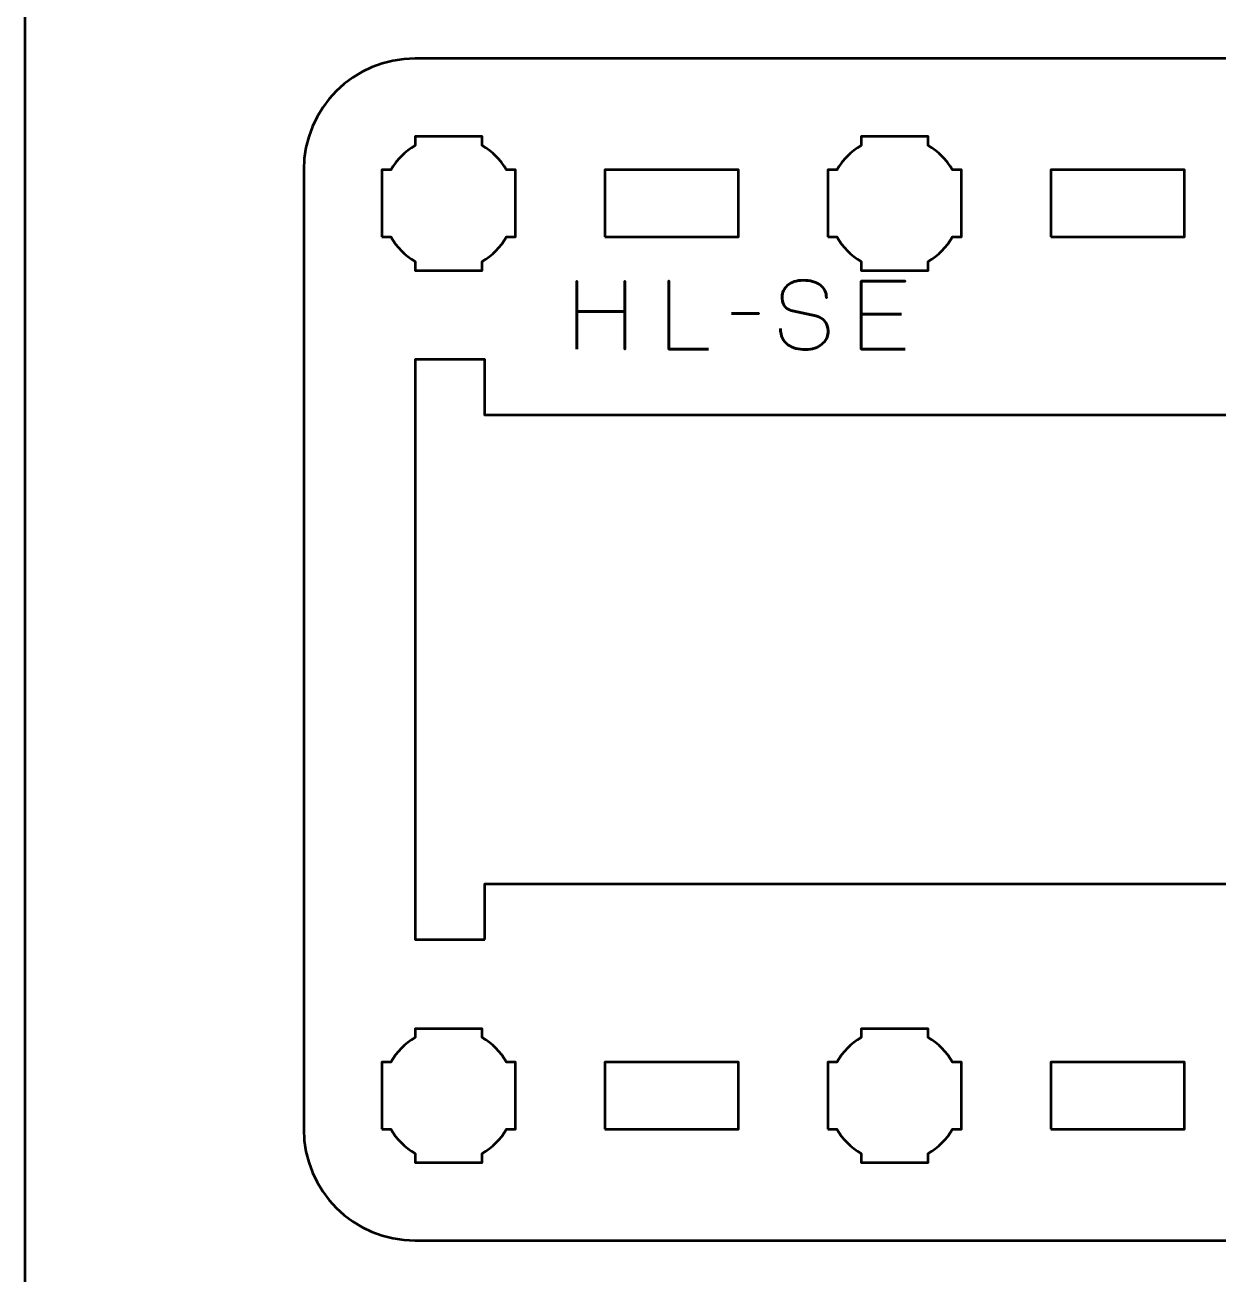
# Model space of a CAD drawing. Header units: centimetres. Extents: x -21 to 0, y -29.7 to 0.
# Drawn here: x -21 to -15.65, y -15.46 to -9.86 of the extents above; entities that cross this region are included whole.
import ezdxf

# ---------------------------------------------------------------- set-up
doc = ezdxf.new("R2010")
doc.units = ezdxf.units.CM
doc.header["$MEASUREMENT"] = 0
doc.layers.add('Layer 1', color=7, linetype='Continuous')

msp = doc.modelspace()

# ---------------------------------------------------------------- linework, layer by layer
at = {"layer": 'Layer 1', "color": 1, "lineweight": 53}
msp.add_open_spline([(-21.00003, -29.19995), (-21.00003, -29.19995), (-21.00003, -2.89992), (-21.00003, -2.89992), (-21.00003, -2.89992), (-21.00003, -2.81709), (-20.93286, -2.74992), (-20.85003, -2.74992), (-20.85003, -2.74992), (-20.7672, -2.74992), (-20.70003, -2.68275), (-20.70003, -2.59992), (-20.70003, -2.59992), (-20.70003, -2.51709), (-20.7672, -2.44992), (-20.85003, -2.44992), (-20.85003, -2.44992), (-20.93286, -2.44992), (-21.00003, -2.38275), (-21.00003, -2.29992), (-21.00003, -2.29992), (-21.00003, -2.21709), (-20.93286, -2.14992), (-20.85003, -2.14992), (-20.85003, -2.14992), (-20.7672, -2.14992), (-20.70003, -2.08275), (-20.70003, -1.99992), (-20.70003, -1.99992), (-20.70003, -1.91709), (-20.7672, -1.84992), (-20.85003, -1.84992), (-20.85003, -1.84992), (-20.93286, -1.84992), (-21.00003, -1.78275), (-21.00003, -1.69992), (-21.00003, -1.69992), (-21.00003, -1.61709), (-20.93286, -1.54992), (-20.85003, -1.54992), (-20.85003, -1.54992), (-20.7672, -1.54992), (-20.70003, -1.48275), (-20.70003, -1.39992), (-20.70003, -1.39992), (-20.70003, -1.31709), (-20.7672, -1.24992), (-20.85003, -1.24992), (-20.85003, -1.24992), (-20.93286, -1.24992), (-21.00003, -1.18275), (-21.00003, -1.09992), (-21.00003, -1.09992), (-21.00003, -1.09992), (-21.00003, -0.49992), (-21.00003, -0.49992), (-21.00003, -0.49992), (-21.00003, -0.22295), (-20.77694, 0.00004), (-20.49994, 0.00004), (-20.49994, 0.00004), (-20.49994, 0.00004), (-0.50008, 0.00004), (-0.50008, 0.00004), (-0.50008, 0.00004), (-0.22294, 0.00004), (0.00002, -0.22295), (0.00002, -0.49992), (0.00002, -0.49992), (0.00002, -0.49992), (0.00002, -29.19995), (0.00002, -29.19995), (0.00002, -29.19995), (0.00002, -29.47695), (-0.22294, -29.70004), (-0.50008, -29.70004), (-0.50008, -29.70004), (-0.50008, -29.70004), (-20.49994, -29.70004), (-20.49994, -29.70004), (-20.49994, -29.70004), (-20.77694, -29.70004), (-21.00003, -29.47695), (-21.00003, -29.19995)], degree=3, knots=[0, 0, 0, 0, 0.047619, 0.047619, 0.047619, 0.047619, 0.0952381, 0.0952381, 0.0952381, 0.0952381, 0.1428571, 0.1428571, 0.1428571, 0.1428571, 0.1904762, 0.1904762, 0.1904762, 0.1904762, 0.2380952, 0.2380952, 0.2380952, 0.2380952, 0.2857143, 0.2857143, 0.2857143, 0.2857143, 0.3333333, 0.3333333, 0.3333333, 0.3333333, 0.3809524, 0.3809524, 0.3809524, 0.3809524, 0.4285714, 0.4285714, 0.4285714, 0.4285714, 0.4761905, 0.4761905, 0.4761905, 0.4761905, 0.5238095, 0.5238095, 0.5238095, 0.5238095, 0.5714286, 0.5714286, 0.5714286, 0.5714286, 0.6190476, 0.6190476, 0.6190476, 0.6190476, 0.6666667, 0.6666667, 0.6666667, 0.6666667, 0.7142857, 0.7142857, 0.7142857, 0.7142857, 0.7619048, 0.7619048, 0.7619048, 0.7619048, 0.8095238, 0.8095238, 0.8095238, 0.8095238, 0.8571429, 0.8571429, 0.8571429, 0.8571429, 0.9047619, 0.9047619, 0.9047619, 0.9047619, 0.952381, 0.952381, 0.952381, 0.952381, 1, 1, 1, 1], dxfattribs=at)
at = {"layer": 'Layer 1', "color": 3, "lineweight": 53}
msp.add_open_spline([(-10.45004, -14.81233), (-10.45012, -15.08939), (-10.67319, -15.31227), (-10.95014, -15.31227), (-10.95014, -15.31227), (-13.71673, -15.31227), (-16.48335, -15.31227), (-19.24994, -15.31227), (-19.24994, -15.31227), (-19.52694, -15.31227), (-19.75004, -15.08918), (-19.75004, -14.81218), (-19.75004, -14.81218), (-19.75004, -14.81218), (-19.75004, -10.51232), (-19.75004, -10.51232), (-19.75004, -10.51232), (-19.75004, -10.23519), (-19.52694, -10.01223), (-19.24994, -10.01223), (-19.24994, -10.01223), (-16.48335, -10.01223), (-13.71673, -10.01223), (-10.95014, -10.01223), (-10.95014, -10.01223), (-10.67314, -10.01223), (-10.45004, -10.23532), (-10.45004, -10.51232), (-10.45004, -10.51232), (-10.45004, -10.51232), (-10.45004, -14.81233), (-10.45004, -14.81233)], degree=3, knots=[0, 0, 0, 0, 0.125, 0.125, 0.125, 0.125, 0.25, 0.25, 0.25, 0.25, 0.375, 0.375, 0.375, 0.375, 0.5, 0.5, 0.5, 0.5, 0.625, 0.625, 0.625, 0.625, 0.75, 0.75, 0.75, 0.75, 0.875, 0.875, 0.875, 0.875, 1, 1, 1, 1], dxfattribs=at)
at = {"layer": 'Layer 1', "lineweight": 53}
for points, knots in [([(-19.39999, -10.81232), (-19.39999, -10.81232), (-19.39999, -10.6638), (-19.39999, -10.6638), (-19.39999, -10.6638), (-19.39999, -10.6638), (-19.40001, -10.66225), (-19.40001, -10.66225), (-19.40001, -10.66225), (-19.40001, -10.66225), (-19.39999, -10.6607), (-19.39999, -10.6607), (-19.39999, -10.6607), (-19.39999, -10.6607), (-19.39999, -10.51232), (-19.39999, -10.51232), (-19.39999, -10.51232), (-19.39999, -10.51232), (-19.3599, -10.51232), (-19.3599, -10.51232), (-19.3599, -10.51232), (-19.33355, -10.46675), (-19.29555, -10.42877), (-19.25, -10.40241), (-19.25, -10.40241), (-19.25, -10.40241), (-19.25, -10.36232), (-19.25, -10.36232), (-19.25, -10.36232), (-19.25, -10.36232), (-19.10595, -10.36232), (-19.10595, -10.36232), (-19.10595, -10.36232), (-19.10595, -10.36232), (-19.10001, -10.36226), (-19.10001, -10.36226), (-19.10001, -10.36226), (-19.10001, -10.36226), (-19.09407, -10.36232), (-19.09407, -10.36232), (-19.09407, -10.36232), (-19.09407, -10.36232), (-18.95, -10.36232), (-18.95, -10.36232), (-18.95, -10.36232), (-18.95, -10.36232), (-18.95, -10.40239), (-18.95, -10.40239), (-18.95, -10.40239), (-18.90443, -10.42875), (-18.86644, -10.46674), (-18.8401, -10.51232), (-18.8401, -10.51232), (-18.8401, -10.51232), (-18.8, -10.51232), (-18.8, -10.51232), (-18.8, -10.51232), (-18.8, -10.51232), (-18.8, -10.81232), (-18.8, -10.81232), (-18.8, -10.81232), (-18.8, -10.81232), (-18.84019, -10.81232), (-18.84019, -10.81232), (-18.84019, -10.81232), (-18.86653, -10.85782), (-18.90449, -10.89576), (-18.95, -10.9221), (-18.95, -10.9221), (-18.95, -10.9221), (-18.95, -10.96231), (-18.95, -10.96231), (-18.95, -10.96231), (-18.95, -10.96231), (-19.25, -10.96231), (-19.25, -10.96231), (-19.25, -10.96231), (-19.25, -10.96231), (-19.25, -10.92208), (-19.25, -10.92208), (-19.25, -10.92208), (-19.2955, -10.89574), (-19.33346, -10.85781), (-19.3598, -10.81232), (-19.3598, -10.81232), (-19.3598, -10.81232), (-19.39999, -10.81232), (-19.39999, -10.81232)], [0, 0, 0, 0, 0.0454545, 0.0454545, 0.0454545, 0.0454545, 0.0909091, 0.0909091, 0.0909091, 0.0909091, 0.1363636, 0.1363636, 0.1363636, 0.1363636, 0.1818182, 0.1818182, 0.1818182, 0.1818182, 0.2272727, 0.2272727, 0.2272727, 0.2272727, 0.2727273, 0.2727273, 0.2727273, 0.2727273, 0.3181818, 0.3181818, 0.3181818, 0.3181818, 0.3636364, 0.3636364, 0.3636364, 0.3636364, 0.4090909, 0.4090909, 0.4090909, 0.4090909, 0.4545455, 0.4545455, 0.4545455, 0.4545455, 0.5, 0.5, 0.5, 0.5, 0.5454545, 0.5454545, 0.5454545, 0.5454545, 0.5909091, 0.5909091, 0.5909091, 0.5909091, 0.6363636, 0.6363636, 0.6363636, 0.6363636, 0.6818182, 0.6818182, 0.6818182, 0.6818182, 0.7272727, 0.7272727, 0.7272727, 0.7272727, 0.7727273, 0.7727273, 0.7727273, 0.7727273, 0.8181818, 0.8181818, 0.8181818, 0.8181818, 0.8636364, 0.8636364, 0.8636364, 0.8636364, 0.9090909, 0.9090909, 0.9090909, 0.9090909, 0.9545455, 0.9545455, 0.9545455, 0.9545455, 1, 1, 1, 1]), ([(-17.39999, -10.81232), (-17.39999, -10.81232), (-17.39999, -10.6638), (-17.39999, -10.6638), (-17.39999, -10.6638), (-17.39999, -10.6638), (-17.40001, -10.66225), (-17.40001, -10.66225), (-17.40001, -10.66225), (-17.40001, -10.66225), (-17.39999, -10.6607), (-17.39999, -10.6607), (-17.39999, -10.6607), (-17.39999, -10.6607), (-17.39999, -10.51232), (-17.39999, -10.51232), (-17.39999, -10.51232), (-17.39999, -10.51232), (-17.3599, -10.51232), (-17.3599, -10.51232), (-17.3599, -10.51232), (-17.33355, -10.46675), (-17.29555, -10.42877), (-17.25, -10.40241), (-17.25, -10.40241), (-17.25, -10.40241), (-17.25, -10.36232), (-17.25, -10.36232), (-17.25, -10.36232), (-17.25, -10.36232), (-17.10595, -10.36232), (-17.10595, -10.36232), (-17.10595, -10.36232), (-17.10595, -10.36232), (-17.10001, -10.36226), (-17.10001, -10.36226), (-17.10001, -10.36226), (-17.10001, -10.36226), (-17.09407, -10.36232), (-17.09407, -10.36232), (-17.09407, -10.36232), (-17.09407, -10.36232), (-16.95, -10.36232), (-16.95, -10.36232), (-16.95, -10.36232), (-16.95, -10.36232), (-16.95, -10.40239), (-16.95, -10.40239), (-16.95, -10.40239), (-16.90443, -10.42875), (-16.86644, -10.46674), (-16.8401, -10.51232), (-16.8401, -10.51232), (-16.8401, -10.51232), (-16.8, -10.51232), (-16.8, -10.51232), (-16.8, -10.51232), (-16.8, -10.51232), (-16.8, -10.81232), (-16.8, -10.81232), (-16.8, -10.81232), (-16.8, -10.81232), (-16.84019, -10.81232), (-16.84019, -10.81232), (-16.84019, -10.81232), (-16.86653, -10.85782), (-16.90449, -10.89576), (-16.95, -10.9221), (-16.95, -10.9221), (-16.95, -10.9221), (-16.95, -10.96231), (-16.95, -10.96231), (-16.95, -10.96231), (-16.95, -10.96231), (-17.25, -10.96231), (-17.25, -10.96231), (-17.25, -10.96231), (-17.25, -10.96231), (-17.25, -10.92208), (-17.25, -10.92208), (-17.25, -10.92208), (-17.2955, -10.89574), (-17.33346, -10.85781), (-17.3598, -10.81232), (-17.3598, -10.81232), (-17.3598, -10.81232), (-17.39999, -10.81232), (-17.39999, -10.81232)], [0, 0, 0, 0, 0.0454545, 0.0454545, 0.0454545, 0.0454545, 0.0909091, 0.0909091, 0.0909091, 0.0909091, 0.1363636, 0.1363636, 0.1363636, 0.1363636, 0.1818182, 0.1818182, 0.1818182, 0.1818182, 0.2272727, 0.2272727, 0.2272727, 0.2272727, 0.2727273, 0.2727273, 0.2727273, 0.2727273, 0.3181818, 0.3181818, 0.3181818, 0.3181818, 0.3636364, 0.3636364, 0.3636364, 0.3636364, 0.4090909, 0.4090909, 0.4090909, 0.4090909, 0.4545455, 0.4545455, 0.4545455, 0.4545455, 0.5, 0.5, 0.5, 0.5, 0.5454545, 0.5454545, 0.5454545, 0.5454545, 0.5909091, 0.5909091, 0.5909091, 0.5909091, 0.6363636, 0.6363636, 0.6363636, 0.6363636, 0.6818182, 0.6818182, 0.6818182, 0.6818182, 0.7272727, 0.7272727, 0.7272727, 0.7272727, 0.7727273, 0.7727273, 0.7727273, 0.7727273, 0.8181818, 0.8181818, 0.8181818, 0.8181818, 0.8636364, 0.8636364, 0.8636364, 0.8636364, 0.9090909, 0.9090909, 0.9090909, 0.9090909, 0.9545455, 0.9545455, 0.9545455, 0.9545455, 1, 1, 1, 1]), ([(-18.39999, -10.81232), (-18.39999, -10.81232), (-18.39999, -10.51232), (-18.39999, -10.51232), (-18.39999, -10.51232), (-18.39999, -10.51232), (-17.8, -10.51232), (-17.8, -10.51232), (-17.8, -10.51232), (-17.8, -10.51232), (-17.8, -10.81232), (-17.8, -10.81232), (-17.8, -10.81232), (-17.8, -10.81232), (-18.39999, -10.81232), (-18.39999, -10.81232)], [0, 0, 0, 0, 0.25, 0.25, 0.25, 0.25, 0.5, 0.5, 0.5, 0.5, 0.75, 0.75, 0.75, 0.75, 1, 1, 1, 1]), ([(-16.39999, -10.81232), (-16.39999, -10.81232), (-16.39999, -10.51232), (-16.39999, -10.51232), (-16.39999, -10.51232), (-16.39999, -10.51232), (-15.8, -10.51232), (-15.8, -10.51232), (-15.8, -10.51232), (-15.8, -10.51232), (-15.8, -10.81232), (-15.8, -10.81232), (-15.8, -10.81232), (-15.8, -10.81232), (-16.39999, -10.81232), (-16.39999, -10.81232)], [0, 0, 0, 0, 0.25, 0.25, 0.25, 0.25, 0.5, 0.5, 0.5, 0.5, 0.75, 0.75, 0.75, 0.75, 1, 1, 1, 1]), ([(-18.93759, -13.96232), (-18.93759, -13.96232), (-19.2501, -13.96232), (-19.2501, -13.96232), (-19.2501, -13.96232), (-19.2501, -12.9369), (-19.2501, -12.38773), (-19.2501, -11.36233), (-19.2501, -11.36233), (-19.2501, -11.36233), (-18.93759, -11.36233), (-18.93759, -11.36233), (-18.93759, -11.36233), (-18.93759, -11.36233), (-18.93759, -11.61225), (-18.93759, -11.61225), (-18.93759, -11.61225), (-16.51882, -11.61225), (-15.66144, -11.61226), (-13.2501, -11.61226), (-13.2501, -11.61226), (-13.2501, -11.61226), (-13.2501, -11.36233), (-13.2501, -11.36233), (-13.2501, -11.36233), (-13.2501, -11.36233), (-12.95009, -11.36233), (-12.95009, -11.36233), (-12.95009, -11.36233), (-12.95009, -12.26048), (-12.95009, -13.06417), (-12.95009, -13.96232), (-12.95009, -13.96232), (-12.95009, -13.96232), (-13.2501, -13.96232), (-13.2501, -13.96232), (-13.2501, -13.96232), (-13.2501, -13.96232), (-13.2501, -13.71225), (-13.2501, -13.71225), (-13.2501, -13.71225), (-15.69155, -13.71224), (-16.47891, -13.71223), (-18.93759, -13.71224), (-18.93759, -13.71224), (-18.93759, -13.71224), (-18.93759, -13.96232), (-18.93759, -13.96232)], [0, 0, 0, 0, 0.0833333, 0.0833333, 0.0833333, 0.0833333, 0.1666667, 0.1666667, 0.1666667, 0.1666667, 0.25, 0.25, 0.25, 0.25, 0.3333333, 0.3333333, 0.3333333, 0.3333333, 0.4166667, 0.4166667, 0.4166667, 0.4166667, 0.5, 0.5, 0.5, 0.5, 0.5833333, 0.5833333, 0.5833333, 0.5833333, 0.6666667, 0.6666667, 0.6666667, 0.6666667, 0.75, 0.75, 0.75, 0.75, 0.8333333, 0.8333333, 0.8333333, 0.8333333, 0.9166667, 0.9166667, 0.9166667, 0.9166667, 1, 1, 1, 1]), ([(-19.39999, -14.81232), (-19.39999, -14.81232), (-19.39999, -14.6638), (-19.39999, -14.6638), (-19.39999, -14.6638), (-19.39999, -14.6638), (-19.40001, -14.66225), (-19.40001, -14.66225), (-19.40001, -14.66225), (-19.40001, -14.66225), (-19.39999, -14.6607), (-19.39999, -14.6607), (-19.39999, -14.6607), (-19.39999, -14.6607), (-19.39999, -14.51232), (-19.39999, -14.51232), (-19.39999, -14.51232), (-19.39999, -14.51232), (-19.3599, -14.51232), (-19.3599, -14.51232), (-19.3599, -14.51232), (-19.33355, -14.46675), (-19.29555, -14.42877), (-19.25, -14.40241), (-19.25, -14.40241), (-19.25, -14.40241), (-19.25, -14.36232), (-19.25, -14.36232), (-19.25, -14.36232), (-19.25, -14.36232), (-19.10595, -14.36232), (-19.10595, -14.36232), (-19.10595, -14.36232), (-19.10595, -14.36232), (-19.10001, -14.36226), (-19.10001, -14.36226), (-19.10001, -14.36226), (-19.10001, -14.36226), (-19.09407, -14.36232), (-19.09407, -14.36232), (-19.09407, -14.36232), (-19.09407, -14.36232), (-18.95, -14.36232), (-18.95, -14.36232), (-18.95, -14.36232), (-18.95, -14.36232), (-18.95, -14.40239), (-18.95, -14.40239), (-18.95, -14.40239), (-18.90443, -14.42875), (-18.86644, -14.46674), (-18.8401, -14.51232), (-18.8401, -14.51232), (-18.8401, -14.51232), (-18.8, -14.51232), (-18.8, -14.51232), (-18.8, -14.51232), (-18.8, -14.51232), (-18.8, -14.81232), (-18.8, -14.81232), (-18.8, -14.81232), (-18.8, -14.81232), (-18.84019, -14.81232), (-18.84019, -14.81232), (-18.84019, -14.81232), (-18.86653, -14.85782), (-18.90449, -14.89576), (-18.95, -14.9221), (-18.95, -14.9221), (-18.95, -14.9221), (-18.95, -14.96231), (-18.95, -14.96231), (-18.95, -14.96231), (-18.95, -14.96231), (-19.25, -14.96231), (-19.25, -14.96231), (-19.25, -14.96231), (-19.25, -14.96231), (-19.25, -14.92208), (-19.25, -14.92208), (-19.25, -14.92208), (-19.2955, -14.89574), (-19.33346, -14.85781), (-19.3598, -14.81232), (-19.3598, -14.81232), (-19.3598, -14.81232), (-19.39999, -14.81232), (-19.39999, -14.81232)], [0, 0, 0, 0, 0.0454545, 0.0454545, 0.0454545, 0.0454545, 0.0909091, 0.0909091, 0.0909091, 0.0909091, 0.1363636, 0.1363636, 0.1363636, 0.1363636, 0.1818182, 0.1818182, 0.1818182, 0.1818182, 0.2272727, 0.2272727, 0.2272727, 0.2272727, 0.2727273, 0.2727273, 0.2727273, 0.2727273, 0.3181818, 0.3181818, 0.3181818, 0.3181818, 0.3636364, 0.3636364, 0.3636364, 0.3636364, 0.4090909, 0.4090909, 0.4090909, 0.4090909, 0.4545455, 0.4545455, 0.4545455, 0.4545455, 0.5, 0.5, 0.5, 0.5, 0.5454545, 0.5454545, 0.5454545, 0.5454545, 0.5909091, 0.5909091, 0.5909091, 0.5909091, 0.6363636, 0.6363636, 0.6363636, 0.6363636, 0.6818182, 0.6818182, 0.6818182, 0.6818182, 0.7272727, 0.7272727, 0.7272727, 0.7272727, 0.7727273, 0.7727273, 0.7727273, 0.7727273, 0.8181818, 0.8181818, 0.8181818, 0.8181818, 0.8636364, 0.8636364, 0.8636364, 0.8636364, 0.9090909, 0.9090909, 0.9090909, 0.9090909, 0.9545455, 0.9545455, 0.9545455, 0.9545455, 1, 1, 1, 1]), ([(-17.39999, -14.81232), (-17.39999, -14.81232), (-17.39999, -14.6638), (-17.39999, -14.6638), (-17.39999, -14.6638), (-17.39999, -14.6638), (-17.40001, -14.66225), (-17.40001, -14.66225), (-17.40001, -14.66225), (-17.40001, -14.66225), (-17.39999, -14.6607), (-17.39999, -14.6607), (-17.39999, -14.6607), (-17.39999, -14.6607), (-17.39999, -14.51232), (-17.39999, -14.51232), (-17.39999, -14.51232), (-17.39999, -14.51232), (-17.3599, -14.51232), (-17.3599, -14.51232), (-17.3599, -14.51232), (-17.33355, -14.46675), (-17.29555, -14.42877), (-17.25, -14.40241), (-17.25, -14.40241), (-17.25, -14.40241), (-17.25, -14.36232), (-17.25, -14.36232), (-17.25, -14.36232), (-17.25, -14.36232), (-17.10595, -14.36232), (-17.10595, -14.36232), (-17.10595, -14.36232), (-17.10595, -14.36232), (-17.10001, -14.36226), (-17.10001, -14.36226), (-17.10001, -14.36226), (-17.10001, -14.36226), (-17.09407, -14.36232), (-17.09407, -14.36232), (-17.09407, -14.36232), (-17.09407, -14.36232), (-16.95, -14.36232), (-16.95, -14.36232), (-16.95, -14.36232), (-16.95, -14.36232), (-16.95, -14.40239), (-16.95, -14.40239), (-16.95, -14.40239), (-16.90443, -14.42875), (-16.86644, -14.46674), (-16.8401, -14.51232), (-16.8401, -14.51232), (-16.8401, -14.51232), (-16.8, -14.51232), (-16.8, -14.51232), (-16.8, -14.51232), (-16.8, -14.51232), (-16.8, -14.81232), (-16.8, -14.81232), (-16.8, -14.81232), (-16.8, -14.81232), (-16.84019, -14.81232), (-16.84019, -14.81232), (-16.84019, -14.81232), (-16.86653, -14.85782), (-16.90449, -14.89576), (-16.95, -14.9221), (-16.95, -14.9221), (-16.95, -14.9221), (-16.95, -14.96231), (-16.95, -14.96231), (-16.95, -14.96231), (-16.95, -14.96231), (-17.25, -14.96231), (-17.25, -14.96231), (-17.25, -14.96231), (-17.25, -14.96231), (-17.25, -14.92208), (-17.25, -14.92208), (-17.25, -14.92208), (-17.2955, -14.89574), (-17.33346, -14.85781), (-17.3598, -14.81232), (-17.3598, -14.81232), (-17.3598, -14.81232), (-17.39999, -14.81232), (-17.39999, -14.81232)], [0, 0, 0, 0, 0.0454545, 0.0454545, 0.0454545, 0.0454545, 0.0909091, 0.0909091, 0.0909091, 0.0909091, 0.1363636, 0.1363636, 0.1363636, 0.1363636, 0.1818182, 0.1818182, 0.1818182, 0.1818182, 0.2272727, 0.2272727, 0.2272727, 0.2272727, 0.2727273, 0.2727273, 0.2727273, 0.2727273, 0.3181818, 0.3181818, 0.3181818, 0.3181818, 0.3636364, 0.3636364, 0.3636364, 0.3636364, 0.4090909, 0.4090909, 0.4090909, 0.4090909, 0.4545455, 0.4545455, 0.4545455, 0.4545455, 0.5, 0.5, 0.5, 0.5, 0.5454545, 0.5454545, 0.5454545, 0.5454545, 0.5909091, 0.5909091, 0.5909091, 0.5909091, 0.6363636, 0.6363636, 0.6363636, 0.6363636, 0.6818182, 0.6818182, 0.6818182, 0.6818182, 0.7272727, 0.7272727, 0.7272727, 0.7272727, 0.7727273, 0.7727273, 0.7727273, 0.7727273, 0.8181818, 0.8181818, 0.8181818, 0.8181818, 0.8636364, 0.8636364, 0.8636364, 0.8636364, 0.9090909, 0.9090909, 0.9090909, 0.9090909, 0.9545455, 0.9545455, 0.9545455, 0.9545455, 1, 1, 1, 1]), ([(-18.39999, -14.81218), (-18.39999, -14.81218), (-18.39999, -14.51217), (-18.39999, -14.51217), (-18.39999, -14.51217), (-18.39999, -14.51217), (-17.8, -14.51217), (-17.8, -14.51217), (-17.8, -14.51217), (-17.8, -14.51217), (-17.8, -14.81218), (-17.8, -14.81218), (-17.8, -14.81218), (-17.8, -14.81218), (-18.39999, -14.81218), (-18.39999, -14.81218)], [0, 0, 0, 0, 0.25, 0.25, 0.25, 0.25, 0.5, 0.5, 0.5, 0.5, 0.75, 0.75, 0.75, 0.75, 1, 1, 1, 1]), ([(-16.39999, -14.81232), (-16.39999, -14.81232), (-16.39999, -14.51232), (-16.39999, -14.51232), (-16.39999, -14.51232), (-16.39999, -14.51232), (-15.8, -14.51232), (-15.8, -14.51232), (-15.8, -14.51232), (-15.8, -14.51232), (-15.8, -14.81232), (-15.8, -14.81232), (-15.8, -14.81232), (-15.8, -14.81232), (-16.39999, -14.81232), (-16.39999, -14.81232)], [0, 0, 0, 0, 0.25, 0.25, 0.25, 0.25, 0.5, 0.5, 0.5, 0.5, 0.75, 0.75, 0.75, 0.75, 1, 1, 1, 1])]:
    msp.add_open_spline(points, degree=3, knots=knots, dxfattribs=at)
at = {"layer": 'Layer 1', "color": 5, "lineweight": 53}
for points, knots in [([(-18.52561, -11.31509), (-18.52561, -11.31509), (-18.52561, -11.14618), (-18.52561, -11.14618), (-18.52561, -11.14618), (-18.52561, -11.14618), (-18.31014, -11.14618), (-18.31014, -11.14618), (-18.31014, -11.14618), (-18.31014, -11.14618), (-18.31014, -11.31509), (-18.31014, -11.31509), (-18.31014, -11.31509), (-18.31014, -11.31509), (-18.31014, -11.01029), (-18.31014, -11.01029), (-18.31014, -11.01029), (-18.31014, -11.01029), (-18.31014, -11.14618), (-18.31014, -11.14618), (-18.31014, -11.14618), (-18.31014, -11.14618), (-18.52561, -11.14618), (-18.52561, -11.14618), (-18.52561, -11.14618), (-18.52561, -11.14618), (-18.52561, -11.01029), (-18.52561, -11.01029), (-18.52561, -11.01029), (-18.52561, -11.01029), (-18.52561, -11.31509), (-18.52561, -11.31509)], [0, 0, 0, 0, 0.125, 0.125, 0.125, 0.125, 0.25, 0.25, 0.25, 0.25, 0.375, 0.375, 0.375, 0.375, 0.5, 0.5, 0.5, 0.5, 0.625, 0.625, 0.625, 0.625, 0.75, 0.75, 0.75, 0.75, 0.875, 0.875, 0.875, 0.875, 1, 1, 1, 1]), ([(-17.93422, -11.31509), (-17.93422, -11.31509), (-18.11244, -11.31509), (-18.11244, -11.31509), (-18.11244, -11.31509), (-18.11244, -11.31509), (-18.11244, -11.00987), (-18.11244, -11.00987), (-18.11244, -11.00987), (-18.11244, -11.00987), (-18.11244, -11.31509), (-18.11244, -11.31509), (-18.11244, -11.31509), (-18.11244, -11.31509), (-17.93422, -11.31509), (-17.93422, -11.31509)], [0, 0, 0, 0, 0.25, 0.25, 0.25, 0.25, 0.5, 0.5, 0.5, 0.5, 0.75, 0.75, 0.75, 0.75, 1, 1, 1, 1]), ([(-17.61207, -11.2228), (-17.61193, -11.23967), (-17.60897, -11.25413), (-17.60304, -11.2662), (-17.60304, -11.2662), (-17.59718, -11.27819), (-17.589, -11.288), (-17.5787, -11.29562), (-17.5787, -11.29562), (-17.56833, -11.30317), (-17.5564, -11.30874), (-17.54293, -11.31234), (-17.54293, -11.31234), (-17.52952, -11.31587), (-17.51513, -11.31763), (-17.49989, -11.31763), (-17.49989, -11.31763), (-17.48451, -11.31756), (-17.47068, -11.3153), (-17.45833, -11.311), (-17.45833, -11.311), (-17.44605, -11.30669), (-17.43554, -11.30091), (-17.42672, -11.29364), (-17.42672, -11.29364), (-17.41797, -11.28637), (-17.4112, -11.27826), (-17.4064, -11.26923), (-17.4064, -11.26923), (-17.4016, -11.2602), (-17.39906, -11.25096), (-17.39871, -11.24143), (-17.39871, -11.24143), (-17.39829, -11.22894), (-17.40012, -11.21751), (-17.40414, -11.20721), (-17.40414, -11.20721), (-17.40817, -11.19691), (-17.41438, -11.1883), (-17.42277, -11.18125), (-17.42277, -11.18125), (-17.4311, -11.17419), (-17.44161, -11.16925), (-17.45417, -11.1665), (-17.45417, -11.1665), (-17.45417, -11.1665), (-17.55788, -11.14406), (-17.55788, -11.14406), (-17.55788, -11.14406), (-17.56762, -11.14202), (-17.57602, -11.13856), (-17.58293, -11.13376), (-17.58293, -11.13376), (-17.58985, -11.1289), (-17.59521, -11.12219), (-17.59888, -11.11358), (-17.59888, -11.11358), (-17.60255, -11.10505), (-17.60445, -11.09418), (-17.60445, -11.08099), (-17.60445, -11.08099), (-17.60445, -11.07097), (-17.6024, -11.06152), (-17.59824, -11.05263), (-17.59824, -11.05263), (-17.59415, -11.04374), (-17.58808, -11.0359), (-17.58011, -11.02899), (-17.58011, -11.02899), (-17.57214, -11.02215), (-17.56226, -11.01678), (-17.55055, -11.0129), (-17.55055, -11.0129), (-17.53876, -11.00895), (-17.52529, -11.00698), (-17.51005, -11.00691), (-17.51005, -11.00691), (-17.49474, -11.00691), (-17.4807, -11.00867), (-17.46786, -11.0122), (-17.46786, -11.0122), (-17.45509, -11.01573), (-17.44401, -11.02081), (-17.4347, -11.02758), (-17.4347, -11.02758), (-17.42538, -11.03435), (-17.41819, -11.04268), (-17.41325, -11.05241), (-17.41325, -11.05241), (-17.40831, -11.06222), (-17.40598, -11.07344), (-17.40633, -11.08607), (-17.40633, -11.08607), (-17.40598, -11.07344), (-17.40831, -11.06222), (-17.41325, -11.05241), (-17.41325, -11.05241), (-17.41819, -11.04268), (-17.42538, -11.03435), (-17.4347, -11.02758), (-17.4347, -11.02758), (-17.44401, -11.02081), (-17.45509, -11.01573), (-17.46786, -11.0122), (-17.46786, -11.0122), (-17.4807, -11.00867), (-17.49474, -11.00691), (-17.51005, -11.00691), (-17.51005, -11.00691), (-17.52529, -11.00698), (-17.53876, -11.00895), (-17.55055, -11.0129), (-17.55055, -11.0129), (-17.56226, -11.01678), (-17.57214, -11.02215), (-17.58011, -11.02899), (-17.58011, -11.02899), (-17.58808, -11.0359), (-17.59415, -11.04374), (-17.59824, -11.05263), (-17.59824, -11.05263), (-17.6024, -11.06152), (-17.60445, -11.07097), (-17.60445, -11.08099), (-17.60445, -11.08099), (-17.60445, -11.09418), (-17.60262, -11.10505), (-17.59909, -11.11351), (-17.59909, -11.11351), (-17.59549, -11.12205), (-17.5902, -11.12868), (-17.58328, -11.13355), (-17.58328, -11.13355), (-17.57637, -11.13835), (-17.5679, -11.14188), (-17.55788, -11.14406), (-17.55788, -11.14406), (-17.55788, -11.14406), (-17.45417, -11.1665), (-17.45417, -11.1665), (-17.45417, -11.1665), (-17.44133, -11.16925), (-17.43074, -11.17419), (-17.42242, -11.18125), (-17.42242, -11.18125), (-17.41402, -11.1883), (-17.40788, -11.19691), (-17.40393, -11.20721), (-17.40393, -11.20721), (-17.40005, -11.21751), (-17.39829, -11.22894), (-17.39871, -11.24143), (-17.39871, -11.24143), (-17.39906, -11.25096), (-17.4016, -11.2602), (-17.4064, -11.26923), (-17.4064, -11.26923), (-17.4112, -11.27826), (-17.41797, -11.28637), (-17.42672, -11.29364), (-17.42672, -11.29364), (-17.43554, -11.30091), (-17.44605, -11.30669), (-17.45833, -11.311), (-17.45833, -11.311), (-17.47068, -11.3153), (-17.48451, -11.31756), (-17.49989, -11.31763), (-17.49989, -11.31763), (-17.51513, -11.31763), (-17.52952, -11.31587), (-17.54293, -11.31234), (-17.54293, -11.31234), (-17.5564, -11.30874), (-17.56833, -11.30317), (-17.5787, -11.29562), (-17.5787, -11.29562), (-17.589, -11.288), (-17.59718, -11.27819), (-17.60304, -11.2662), (-17.60304, -11.2662), (-17.60897, -11.25413), (-17.61193, -11.23967), (-17.61207, -11.2228)], [0, 0, 0, 0, 0.0217391, 0.0217391, 0.0217391, 0.0217391, 0.0434783, 0.0434783, 0.0434783, 0.0434783, 0.0652174, 0.0652174, 0.0652174, 0.0652174, 0.0869565, 0.0869565, 0.0869565, 0.0869565, 0.1086957, 0.1086957, 0.1086957, 0.1086957, 0.1304348, 0.1304348, 0.1304348, 0.1304348, 0.1521739, 0.1521739, 0.1521739, 0.1521739, 0.173913, 0.173913, 0.173913, 0.173913, 0.1956522, 0.1956522, 0.1956522, 0.1956522, 0.2173913, 0.2173913, 0.2173913, 0.2173913, 0.2391304, 0.2391304, 0.2391304, 0.2391304, 0.2608696, 0.2608696, 0.2608696, 0.2608696, 0.2826087, 0.2826087, 0.2826087, 0.2826087, 0.3043478, 0.3043478, 0.3043478, 0.3043478, 0.326087, 0.326087, 0.326087, 0.326087, 0.3478261, 0.3478261, 0.3478261, 0.3478261, 0.3695652, 0.3695652, 0.3695652, 0.3695652, 0.3913043, 0.3913043, 0.3913043, 0.3913043, 0.4130435, 0.4130435, 0.4130435, 0.4130435, 0.4347826, 0.4347826, 0.4347826, 0.4347826, 0.4565217, 0.4565217, 0.4565217, 0.4565217, 0.4782609, 0.4782609, 0.4782609, 0.4782609, 0.5, 0.5, 0.5, 0.5, 0.5217391, 0.5217391, 0.5217391, 0.5217391, 0.5434783, 0.5434783, 0.5434783, 0.5434783, 0.5652174, 0.5652174, 0.5652174, 0.5652174, 0.5869565, 0.5869565, 0.5869565, 0.5869565, 0.6086957, 0.6086957, 0.6086957, 0.6086957, 0.6304348, 0.6304348, 0.6304348, 0.6304348, 0.6521739, 0.6521739, 0.6521739, 0.6521739, 0.673913, 0.673913, 0.673913, 0.673913, 0.6956522, 0.6956522, 0.6956522, 0.6956522, 0.7173913, 0.7173913, 0.7173913, 0.7173913, 0.7391304, 0.7391304, 0.7391304, 0.7391304, 0.7608696, 0.7608696, 0.7608696, 0.7608696, 0.7826087, 0.7826087, 0.7826087, 0.7826087, 0.8043478, 0.8043478, 0.8043478, 0.8043478, 0.826087, 0.826087, 0.826087, 0.826087, 0.8478261, 0.8478261, 0.8478261, 0.8478261, 0.8695652, 0.8695652, 0.8695652, 0.8695652, 0.8913043, 0.8913043, 0.8913043, 0.8913043, 0.9130435, 0.9130435, 0.9130435, 0.9130435, 0.9347826, 0.9347826, 0.9347826, 0.9347826, 0.9565217, 0.9565217, 0.9565217, 0.9565217, 0.9782609, 0.9782609, 0.9782609, 0.9782609, 1, 1, 1, 1]), ([(-17.05285, -11.31509), (-17.05285, -11.31509), (-17.25012, -11.31509), (-17.25012, -11.31509), (-17.25012, -11.31509), (-17.25012, -11.31509), (-17.25012, -11.01156), (-17.25012, -11.01156), (-17.25012, -11.01156), (-17.25012, -11.01156), (-17.05285, -11.01156), (-17.05285, -11.01156), (-17.05285, -11.01156), (-17.05285, -11.01156), (-17.25012, -11.01156), (-17.25012, -11.01156), (-17.25012, -11.01156), (-17.25012, -11.01156), (-17.25012, -11.31509), (-17.25012, -11.31509), (-17.25012, -11.31509), (-17.25012, -11.31509), (-17.05285, -11.31509), (-17.05285, -11.31509)], [0, 0, 0, 0, 0.1666667, 0.1666667, 0.1666667, 0.1666667, 0.3333333, 0.3333333, 0.3333333, 0.3333333, 0.5, 0.5, 0.5, 0.5, 0.6666667, 0.6666667, 0.6666667, 0.6666667, 0.8333333, 0.8333333, 0.8333333, 0.8333333, 1, 1, 1, 1]), ([(-17.8322, -11.15549), (-17.8322, -11.15549), (-17.70901, -11.15549), (-17.70901, -11.15549), (-17.70901, -11.15549), (-17.70901, -11.15549), (-17.8322, -11.15549), (-17.8322, -11.15549)], [0, 0, 0, 0, 0.5, 0.5, 0.5, 0.5, 1, 1, 1, 1]), ([(-17.06978, -11.15888), (-17.06978, -11.15888), (-17.25012, -11.15888), (-17.25012, -11.15888), (-17.25012, -11.15888), (-17.25012, -11.15888), (-17.06978, -11.15888), (-17.06978, -11.15888)], [0, 0, 0, 0, 0.5, 0.5, 0.5, 0.5, 1, 1, 1, 1])]:
    msp.add_open_spline(points, degree=3, knots=knots, dxfattribs=at)

doc.saveas('drawing.dxf')
